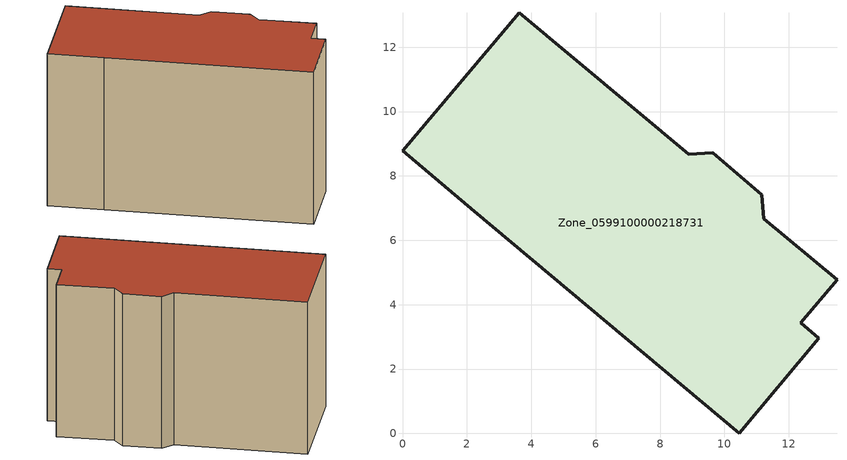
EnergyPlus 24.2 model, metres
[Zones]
Zone_0599100000218731
 floor ground (C_G): 11.21,6.68 13.5,4.78 12.38,3.44 12.94,2.96 10.46,0 2.22,6.9 0,8.78 3.62,13.08 8.89,8.67 9.63,8.72 11.16,7.42 z0
 wall outside (C_F): 10.46,0 12.94,2.96 12.38,3.44 13.5,4.78 11.21,6.68 11.16,7.42 9.63,8.72 8.89,8.67 3.62,13.08 0,8.78 2.22,6.9 10.46,0 z0:8.55
 roof outside (C_R): 9.63,8.72 8.89,8.67 3.62,13.08 0,8.78 2.22,6.9 10.46,0 12.94,2.96 12.38,3.44 13.5,4.78 11.21,6.68 11.16,7.42 z8.55
[BUILDING]
Pand.0599100000218731: North Axis=0; Terrain=City; Loads Convergence Tolerance Value=0.04; Temperature Convergence Tolerance Value=0.4; Solar Distribution=FullExterior; Maximum Number of Warmup Days=25; Minimum Number of Warmup Days=1
[Site:Location]
Rotterdam.The.Hague.AP_ZH_NLD Design_Conditions: Latitude=51.96; Longitude=4.45; Time Zone=1; Elevation=-4.5
[SITE:GROUNDTEMPERATURE:BUILDINGSURFACE]
18, 18, 18, 18, 18, 18, 18, 18, 18, 18, 18, 18
[MATERIAL] Thermal Absorptance=0.9; Solar Absorptance=0.7; Visible Absorptance=0.7
Name | Roughness | Thickness | Conductivity | Density | Specific Heat
G.TI.1946 | MediumSmooth | 0.15 | 1 | 540 | 1210
F.TI.1946 | Rough | 0.3 | 0.857143 | 1920 | 840
R.TI.1946 | MediumRough | 0.2 | 0.1 | 1500 | 1000
[CONSTRUCTION]
C_G: G.TI.1946
C_F: F.TI.1946
C_R: R.TI.1946
[ZONE]
Zone_0599100000218731: Type=1; Multiplier=1; Ceiling Height=Autocalculate; Volume=Autocalculate; Floor Area=autocalculate; Part of Total Floor Area=Yes
[ZONEINFILTRATION:DESIGNFLOWRATE]
Infil_Zone_0599100000218731: Zone or ZoneList or Space or SpaceList=Zone_0599100000218731; Schedule=AlwaysOn; Design Flow Rate Calculation Method=Flow/Area; Flow Rate per Floor Area=0.003; Constant Term Coefficient=1; Temperature Term Coefficient=0; Velocity Term Coefficient=0; Velocity Squared Term Coefficient=0
[HVACTEMPLATE:ZONE:IDEALLOADSAIRSYSTEM]
Zone_0599100000218731: Maximum Heating Supply Air Temperature=50; Minimum Cooling Supply Air Temperature=13; Maximum Heating Supply Air Humidity Ratio=0.0156; Minimum Cooling Supply Air Humidity Ratio=0.0077; Heating Limit=NoLimit; Cooling Limit=NoLimit; Dehumidification Control Type=ConstantSensibleHeatRatio; Cooling Sensible Heat Ratio=0.7; Dehumidification Setpoint=60; Humidification Control Type=None; Humidification Setpoint=30; Outdoor Air Method=None; Outdoor Air Flow Rate per Person=0.00944; Outdoor Air Flow Rate per Zone Floor Area=0; Outdoor Air Flow Rate per Zone=0; Demand Controlled Ventilation Type=None; Outdoor Air Economizer Type=NoEconomizer; Heat Recovery Type=None; Sensible Heat Recovery Effectiveness=0.7; Latent Heat Recovery Effectiveness=0.65
[ZONECONTROL:THERMOSTAT]
ThermostatControl_Zone_0599100000218731: Zone or ZoneList=Zone_0599100000218731; Control Type Schedule=DualSetpointControlType; Control 1=Thermostat_Zone_0599100000218731; Temperature Difference Between Cutout And Setpoint=0
[THERMOSTATSETPOINT:DUALSETPOINT]
Thermostat_Zone_0599100000218731: Heating Setpoint Temperature Schedule=HeatingSetpoint_Zone_0599100000218731; Cooling Setpoint Temperature Schedule=CoolingSetpoint_Zone_0599100000218731
[SCHEDULE:COMPACT]
HeatingSetpoint_Zone_0599100000218731: Through: 12/31, For: AllDays, Until: 24:00, 21
CoolingSetpoint_Zone_0599100000218731: Through: 12/31, For: AllDays, Until: 24:00, 24
DualSetpointControlType: Through: 12/31, For: AllDays, Until: 24:00, 4
AlwaysOn: Through: 12/31, For: AllDays, Until: 24:00, 1
